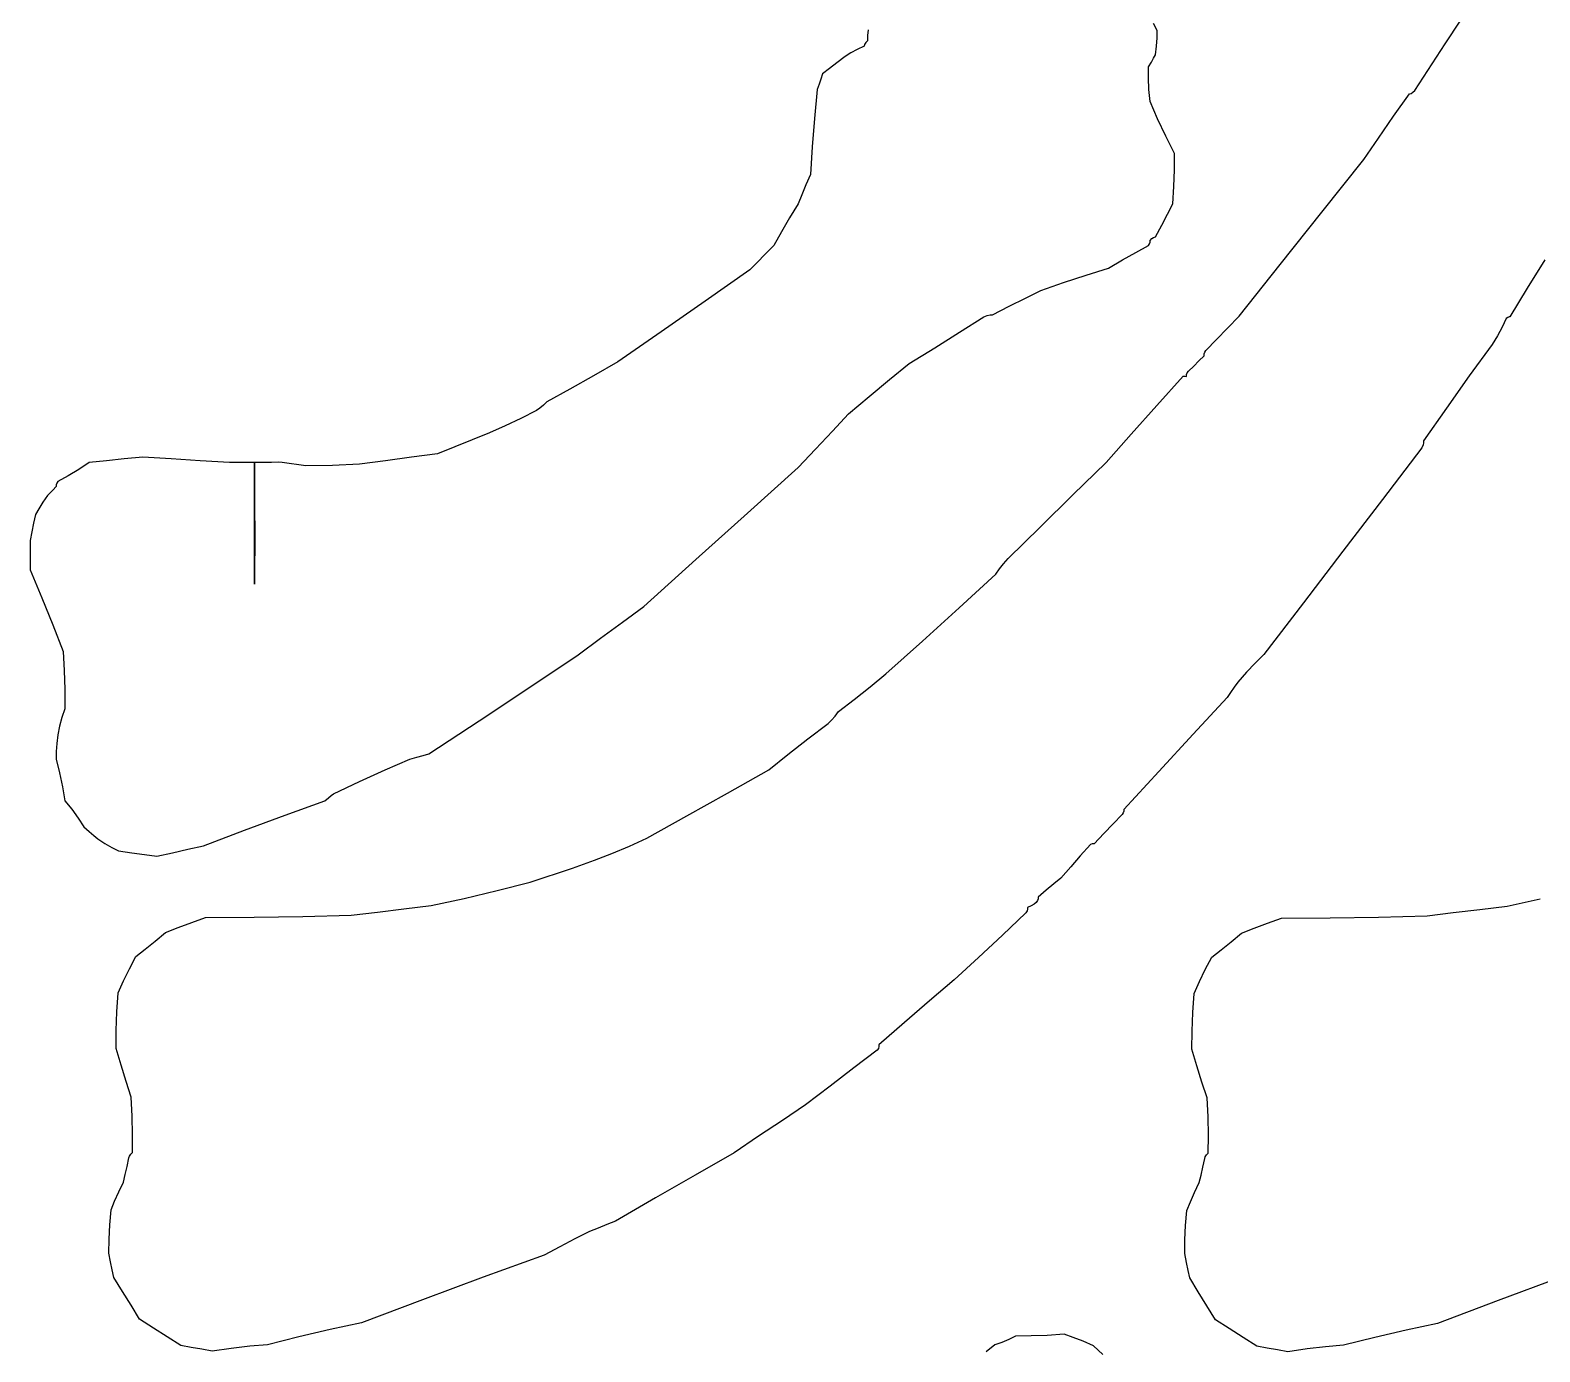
# Model space of a CAD drawing. Extents: x 0 to 192, y -79 to 48.
# Drawn here: x 37.12 to 54.46, y 17.68 to 32.86 of the extents above; entities that cross this region are included whole.
import ezdxf

# ---------------------------------------------------------------- set-up
doc = ezdxf.new("R2010")
doc.units = 0
doc.layers.add('1', color=7, linetype='CONTINUOUS')

msp = doc.modelspace()

# ---------------------------------------------------------------- linework, layer by layer
at = {"layer": '1', "color": 1, "linetype": 'CONTINUOUS'}
for p, q in [((53.3695, 32.7), (53.7267, 33.2404)), ((46.7415, 32.8602), (46.7357, 32.7945)), ((46.7357, 32.7945), (46.7357, 32.7347)), ((50.0617, 32.8541), (50.0217, 32.9339)), ((50.0617, 32.7685), (50.0617, 32.8541)), ((46.616, 32.6351), (46.5427, 32.5955)), ((46.6957, 32.6748), (46.616, 32.6351)), ((46.7019, 32.6949), (46.6957, 32.6748)), ((46.7159, 32.7149), (46.7019, 32.6949)), ((46.7357, 32.7347), (46.7159, 32.7149)), ((50.0419, 32.5751), (50.0557, 32.6748)), ((50.0557, 32.6748), (50.0617, 32.7685)), ((53.0202, 32.1655), (53.3695, 32.7)), ((46.3833, 32.4817), (46.2975, 32.4159)), ((46.4767, 32.5553), (46.3833, 32.4817)), ((46.5427, 32.5955), (46.4767, 32.5553)), ((49.9619, 32.4357), (49.9959, 32.4895)), ((49.9619, 32.3106), (49.9619, 32.4357)), ((49.9959, 32.4895), (50.0217, 32.5356)), ((50.0217, 32.5356), (50.0419, 32.5751)), ((46.1979, 32.2965), (46.1781, 32.2368)), ((46.2181, 32.3563), (46.1979, 32.2965)), ((46.2975, 32.4159), (46.2181, 32.3563)), ((49.9679, 32.1769), (49.9619, 32.3106)), ((46.1583, 32.1769), (46.1243, 31.8444)), ((46.1781, 32.2368), (46.1583, 32.1769)), ((49.9817, 32.0377), (49.9679, 32.1769)), ((52.7781, 31.8692), (52.9599, 32.1264)), ((52.9599, 32.1264), (52.98, 32.1319)), ((52.98, 32.1319), (52.9998, 32.1459)), ((52.9998, 32.1459), (53.0202, 32.1655)), ((50.0677, 31.8384), (49.9817, 32.0377)), ((46.1243, 31.8444), (46.0983, 31.5197)), ((50.1613, 31.6391), (50.0677, 31.8384)), ((52.603, 31.6175), (52.7781, 31.8692)), ((50.261, 31.4403), (50.1613, 31.6391)), ((52.4352, 31.3741), (52.603, 31.6175)), ((46.0983, 31.5197), (46.0785, 31.2011)), ((50.261, 31.2549), (50.261, 31.4403)), ((50.2547, 31.0617), (50.261, 31.2549)), ((51.9518, 30.7671), (52.4352, 31.3741)), ((46.0249, 31.0817), (45.9788, 30.9681)), ((46.0785, 31.2011), (46.0249, 31.0817)), ((50.2409, 30.8628), (50.2547, 31.0617)), ((45.9788, 30.9681), (45.9393, 30.8628)), ((45.8396, 30.7033), (45.7459, 30.5439)), ((45.9393, 30.8628), (45.8396, 30.7033)), ((50.1155, 30.6175), (50.1809, 30.7433)), ((50.1809, 30.7433), (50.2409, 30.8628)), ((51.4742, 30.1683), (51.9518, 30.7671)), ((45.7459, 30.5439), (45.6602, 30.3846)), ((50.0419, 30.4842), (50.1155, 30.6175)), ((45.6602, 30.3846), (45.5605, 30.2853)), ((49.8167, 30.3049), (49.9619, 30.3846)), ((49.9619, 30.3846), (49.9759, 30.4045)), ((49.9759, 30.4045), (49.9817, 30.4243)), ((49.9817, 30.4443), (50.0021, 30.4643)), ((49.9817, 30.4243), (49.9817, 30.4443)), ((50.0021, 30.4643), (50.0217, 30.4782)), ((50.0217, 30.4782), (50.0419, 30.4842)), ((45.4671, 30.1913), (45.3815, 30.1056)), ((45.5605, 30.2853), (45.4671, 30.1913)), ((49.5039, 30.1259), (49.6633, 30.2195)), ((49.6633, 30.2195), (49.8167, 30.3049)), ((54.5161, 30.2201), (54.3141, 29.8972)), ((45.3815, 30.1056), (44.8699, 29.7474)), ((48.9861, 29.9604), (49.2451, 30.0461)), ((49.2451, 30.0461), (49.5039, 30.1259)), ((51.0049, 29.5751), (51.4742, 30.1683)), ((48.5479, 29.7811), (48.7275, 29.8669)), ((48.7275, 29.8669), (48.9861, 29.9604)), ((54.3141, 29.8972), (54.1117, 29.5665)), ((44.8699, 29.7474), (44.3657, 29.3949)), ((48.1697, 29.5881), (48.3629, 29.6879)), ((48.3629, 29.6879), (48.5479, 29.7811)), ((47.7913, 29.3889), (48.0698, 29.5681)), ((48.0698, 29.5681), (48.1099, 29.5819)), ((48.1099, 29.5819), (48.1439, 29.5881)), ((48.1439, 29.5881), (48.1697, 29.5881)), ((50.8703, 29.4366), (51.0049, 29.5751)), ((54.0719, 29.5472), (54.025, 29.448)), ((54.0917, 29.5606), (54.0719, 29.5472)), ((54.1058, 29.5666), (54.0917, 29.5606)), ((54.1117, 29.5665), (54.1058, 29.5666)), ((44.3657, 29.3949), (43.868, 29.0502)), ((47.5065, 29.2098), (47.7913, 29.3889)), ((50.7433, 29.3044), (50.8703, 29.4366)), ((53.9702, 29.3486), (53.9095, 29.2498)), ((54.025, 29.448), (53.9702, 29.3486)), ((47.2139, 29.0305), (47.5065, 29.2098)), ((50.6021, 29.1206), (50.6024, 29.1403)), ((50.6024, 29.1403), (50.6087, 29.1601)), ((50.6087, 29.1601), (50.6224, 29.18)), ((50.6224, 29.18), (50.7433, 29.3044)), ((53.9095, 29.2498), (53.6474, 28.8876)), ((43.868, 29.0502), (43.589, 28.8907)), ((46.9887, 28.8453), (47.2139, 29.0305)), ((50.4217, 28.9426), (50.4817, 29.002)), ((50.4817, 29.002), (50.5421, 29.0609)), ((50.5421, 29.0609), (50.6021, 29.1206)), ((43.589, 28.8907), (43.3163, 28.7376)), ((46.7557, 28.6523), (46.9887, 28.8453)), ((50.0597, 28.548), (50.3611, 28.8836)), ((50.3611, 28.8836), (50.3673, 28.8837)), ((50.3673, 28.8837), (50.3813, 28.8836)), ((50.3813, 28.8836), (50.4009, 28.8833)), ((50.4009, 28.8833), (50.401, 28.9028)), ((50.401, 28.9028), (50.4075, 28.9231)), ((50.4075, 28.9231), (50.4217, 28.9426)), ((53.6474, 28.8876), (53.3851, 28.5177)), ((43.3163, 28.7376), (43.0513, 28.5924)), ((46.5169, 28.4529), (46.7557, 28.6523)), ((42.9321, 28.4927), (42.7525, 28.3992)), ((42.9716, 28.5186), (42.9321, 28.4927)), ((43.0113, 28.5523), (42.9716, 28.5186)), ((43.0513, 28.5924), (43.0113, 28.5523)), ((46.3313, 28.2534), (46.5169, 28.4529)), ((49.7634, 28.2177), (50.0597, 28.548)), ((53.3851, 28.5177), (53.123, 28.1414)), ((42.5733, 28.3137), (42.3943, 28.2339)), ((42.7525, 28.3992), (42.5733, 28.3137)), ((42.1951, 28.1541), (41.9959, 28.0747)), ((42.3943, 28.2339), (42.1951, 28.1541)), ((46.1383, 28.0487), (46.3313, 28.2534)), ((49.4762, 27.8959), (49.7634, 28.2177)), ((53.1169, 28.0957), (53.1024, 28.0621)), ((53.1226, 28.1213), (53.1169, 28.0957)), ((53.123, 28.1414), (53.1226, 28.1213)), ((38.1979, 27.9351), (37.9928, 27.9151)), ((38.4111, 27.9551), (38.1979, 27.9351)), ((38.7356, 27.9351), (38.4111, 27.9551)), ((39.0681, 27.9151), (38.7356, 27.9351)), ((41.4979, 27.9551), (41.1993, 27.9151)), ((41.7965, 27.9949), (41.4979, 27.9551)), ((41.9959, 28.0747), (41.7965, 27.9949)), ((45.9393, 27.8353), (46.1383, 28.0487)), ((53.1024, 28.0621), (52.6489, 27.4686)), ((37.6737, 27.8155), (37.5547, 27.7416)), ((37.7935, 27.8952), (37.6737, 27.8155)), ((37.9928, 27.9151), (37.7935, 27.8952)), ((39.4069, 27.8952), (39.0681, 27.9151)), ((39.5119, 27.8955), (39.4069, 27.8952)), ((39.6928, 27.8943), (39.5119, 27.8955)), ((39.8869, 27.8955), (39.6928, 27.8943)), ((39.6928, 27.8943), (39.6928, 27.4918)), ((39.6943, 26.4961), (39.6928, 27.8943)), ((39.9743, 27.8971), (39.8869, 27.8955)), ((40.0119, 27.8955), (39.9743, 27.8971)), ((40.2831, 27.8555), (40.0119, 27.8955)), ((40.5879, 27.8611), (40.2831, 27.8555)), ((40.9003, 27.8755), (40.5879, 27.8611)), ((41.1993, 27.9151), (40.9003, 27.8755)), ((45.3555, 27.3117), (45.9393, 27.8353)), ((49.0941, 27.5212), (49.4762, 27.8959)), ((37.3755, 27.5765), (37.3418, 27.5429)), ((37.4153, 27.6167), (37.3755, 27.5765)), ((37.4211, 27.6563), (37.4153, 27.6361)), ((37.4153, 27.6361), (37.4153, 27.6167)), ((37.4353, 27.6761), (37.4211, 27.6563)), ((37.5547, 27.7416), (37.4353, 27.6761)), ((37.2619, 27.4371), (37.2161, 27.3636)), ((37.3155, 27.5167), (37.2619, 27.4371)), ((37.3418, 27.5429), (37.3155, 27.5167)), ((39.6928, 27.4918), (39.6957, 26.9642)), ((48.7186, 27.1518), (49.0941, 27.5212)), ((52.6489, 27.4686), (52.1954, 26.8752)), ((37.1763, 27.2979), (37.1563, 27.198)), ((37.2161, 27.3636), (37.1763, 27.2979)), ((44.7641, 26.7803), (45.3555, 27.3117)), ((37.1366, 27.0985), (37.1167, 26.9989)), ((37.1563, 27.198), (37.1366, 27.0985)), ((48.3507, 26.7905), (48.7186, 27.1518)), ((37.1167, 26.9989), (37.1167, 26.8794)), ((37.1167, 26.8794), (37.1167, 26.7659)), ((39.6957, 26.9642), (39.6943, 26.6715)), ((37.1167, 26.7659), (37.1167, 26.6607)), ((44.1667, 26.2423), (44.7641, 26.7803)), ((48.2501, 26.6719), (48.2964, 26.7315)), ((48.2964, 26.7315), (48.3507, 26.7905)), ((52.1954, 26.8752), (51.7416, 26.282)), ((37.1167, 26.6607), (37.25, 26.3421)), ((39.6943, 26.6715), (39.6943, 26.5497)), ((39.6943, 26.5497), (39.6943, 26.4961)), ((47.7878, 26.2241), (48.2098, 26.6129)), ((48.2098, 26.6129), (48.2501, 26.6719)), ((39.6943, 26.4961), (39.6943, 26.4961)), ((39.6943, 26.4961), (39.6943, 26.4961)), ((39.6943, 26.4961), (39.6943, 26.4961)), ((39.6943, 26.4961), (39.6943, 26.4961)), ((39.6943, 26.4961), (39.6943, 26.4961)), ((37.25, 26.3421), (37.3755, 26.0292)), ((43.9214, 26.0629), (44.1667, 26.2423)), ((47.3659, 25.8436), (47.7878, 26.2241)), ((51.7416, 26.282), (51.2882, 25.6886)), ((37.3755, 26.0292), (37.4949, 25.7245)), ((43.6687, 25.8777), (43.9214, 26.0629)), ((43.4097, 25.6845), (43.6687, 25.8777)), ((46.9447, 25.4689), (47.3659, 25.8436)), ((37.4949, 25.7245), (37.5087, 25.5054)), ((42.8462, 25.3063), (43.4097, 25.6845)), ((51.2882, 25.6886), (51.188, 25.5899)), ((37.5087, 25.5054), (37.5147, 25.2865)), ((51.188, 25.5899), (51.0872, 25.4854)), ((46.7637, 25.3172), (46.9447, 25.4689)), ((50.987, 25.3728), (50.9461, 25.3132)), ((51.0872, 25.4854), (50.987, 25.3728)), ((37.5147, 25.2865), (37.5147, 25.0671)), ((42.2749, 24.9279), (42.8462, 25.3063)), ((46.4029, 25.0358), (46.5834, 25.1733)), ((46.5834, 25.1733), (46.7637, 25.3172)), ((50.8654, 25.1946), (50.4772, 24.7738)), ((50.9058, 25.254), (50.8654, 25.1946)), ((50.9461, 25.3132), (50.9058, 25.254)), ((37.5147, 25.0671), (37.4809, 24.9675)), ((46.3223, 24.9366), (46.3626, 24.9821)), ((46.3626, 24.9821), (46.4029, 25.0358)), ((37.4551, 24.8682), (37.4353, 24.7686)), ((37.4809, 24.9675), (37.4551, 24.8682)), ((41.6972, 24.5496), (42.2749, 24.9279)), ((46.0476, 24.7202), (46.2819, 24.8972)), ((46.2819, 24.8972), (46.3223, 24.9366)), ((37.4211, 24.6689), (37.4153, 24.5753)), ((37.4353, 24.7686), (37.4211, 24.6689)), ((45.8207, 24.543), (46.0476, 24.7202)), ((50.4772, 24.7738), (50.0811, 24.3453)), ((37.4153, 24.5753), (37.4153, 24.4897)), ((37.4153, 24.4897), (37.4551, 24.3301)), ((41.1932, 24.3639), (41.4779, 24.4897)), ((41.4779, 24.4897), (41.5577, 24.5095)), ((41.5577, 24.5095), (41.6315, 24.5295)), ((41.6315, 24.5295), (41.6972, 24.5496)), ((45.6001, 24.366), (45.8207, 24.543)), ((37.4551, 24.3301), (37.4889, 24.1709)), ((40.9003, 24.2309), (41.1932, 24.3639)), ((45.1259, 24.0975), (45.6001, 24.366)), ((50.0811, 24.3453), (49.679, 23.9107)), ((37.4889, 24.1709), (37.5147, 24.0117)), ((40.6017, 24.0913), (40.9003, 24.2309)), ((37.5147, 24.0117), (37.5947, 23.9123)), ((40.0443, 23.8464), (40.5023, 24.0117)), ((40.5023, 24.0117), (40.5417, 24.0455)), ((40.5417, 24.0455), (40.5758, 24.0715)), ((40.5758, 24.0715), (40.6017, 24.0913)), ((44.6592, 23.8368), (45.1259, 24.0975)), ((37.5947, 23.9123), (37.6683, 23.8125)), ((37.6683, 23.8125), (37.7339, 23.7127)), ((39.5798, 23.6731), (40.0443, 23.8464)), ((44.1993, 23.5823), (44.6592, 23.8368)), ((49.6585, 23.8512), (49.558, 23.7464)), ((49.6724, 23.8707), (49.6585, 23.8512)), ((49.6787, 23.8911), (49.6724, 23.8707)), ((49.679, 23.9107), (49.6787, 23.8911)), ((37.7339, 23.7127), (37.7935, 23.6592)), ((37.7935, 23.6592), (37.8471, 23.6135)), ((37.8471, 23.6135), (37.8935, 23.5737)), ((39.1083, 23.4939), (39.5798, 23.6731)), ((49.4513, 23.634), (49.3369, 23.5154)), ((49.558, 23.7464), (49.4513, 23.634)), ((37.8935, 23.5737), (37.9729, 23.5197)), ((37.9729, 23.5197), (38.0527, 23.4739)), ((38.0527, 23.4739), (38.1321, 23.4341)), ((38.1321, 23.4341), (38.2853, 23.4144)), ((38.2853, 23.4144), (38.4309, 23.3941)), ((38.5703, 23.3743), (38.7499, 23.4144)), ((38.7499, 23.4144), (38.9287, 23.4541)), ((38.9287, 23.4541), (39.1083, 23.4939)), ((43.7994, 23.4064), (43.9991, 23.4902)), ((43.9991, 23.4902), (44.1993, 23.5823)), ((49.2971, 23.5099), (49.1759, 23.3774)), ((49.3167, 23.5157), (49.2971, 23.5099)), ((49.3369, 23.5154), (49.3167, 23.5157)), ((38.4309, 23.3941), (38.5703, 23.3743)), ((42.8599, 23.0764), (43.3453, 23.2374)), ((43.3453, 23.2374), (43.599, 23.3283)), ((43.599, 23.3283), (43.7994, 23.4064)), ((49.0696, 23.2532), (48.9547, 23.1206)), ((49.1759, 23.3774), (49.0696, 23.2532)), ((42.4809, 22.98), (42.8599, 23.0764)), ((48.9547, 23.1206), (48.8746, 23.0555)), ((41.7223, 22.8079), (42.1014, 22.8902)), ((42.1014, 22.8902), (42.4809, 22.98)), ((48.6936, 22.9041), (48.6934, 22.8842)), ((48.7882, 22.9825), (48.6936, 22.9041)), ((48.8746, 23.0555), (48.7882, 22.9825)), ((40.8049, 22.6968), (41.1043, 22.7334)), ((41.1043, 22.7334), (41.4092, 22.7708)), ((41.4092, 22.7708), (41.7223, 22.8079)), ((48.5527, 22.7257), (48.2852, 22.4693)), ((48.5672, 22.7459), (48.5527, 22.7257)), ((48.573, 22.7658), (48.5672, 22.7459)), ((48.5733, 22.7855), (48.573, 22.7658)), ((48.6132, 22.8051), (48.5733, 22.7855)), ((48.6476, 22.8244), (48.6132, 22.8051)), ((48.6734, 22.8441), (48.6476, 22.8244)), ((48.6877, 22.864), (48.6734, 22.8441)), ((48.6934, 22.8842), (48.6877, 22.864)), ((53.1633, 22.6895), (53.4627, 22.7261)), ((53.4627, 22.7261), (53.7676, 22.7635)), ((53.7676, 22.7635), (54.0807, 22.8006)), ((54.0807, 22.8006), (54.4598, 22.8829)), ((38.6722, 22.4966), (38.8181, 22.5552)), ((38.8181, 22.5552), (38.9723, 22.6136)), ((38.9723, 22.6136), (39.1318, 22.6717)), ((39.1318, 22.6717), (39.6897, 22.673)), ((39.6897, 22.673), (40.2476, 22.6818)), ((40.2476, 22.6818), (40.8049, 22.6968)), ((51.0306, 22.4893), (51.1765, 22.5479)), ((51.1765, 22.5479), (51.3307, 22.6063)), ((51.3307, 22.6063), (51.4902, 22.6644)), ((51.4902, 22.6644), (52.0481, 22.6657)), ((52.0481, 22.6657), (52.606, 22.6745)), ((52.606, 22.6745), (53.1633, 22.6895)), ((38.4372, 22.3056), (38.5519, 22.3983)), ((38.5519, 22.3983), (38.6722, 22.4966)), ((48.2852, 22.4693), (48.0104, 22.2129)), ((50.7956, 22.2983), (50.9103, 22.391)), ((50.9103, 22.391), (51.0306, 22.4893)), ((38.2566, 22.0825), (38.3312, 22.221)), ((38.3312, 22.221), (38.4372, 22.3056)), ((48.0104, 22.2129), (47.7296, 21.9566)), ((50.615, 22.0752), (50.6896, 22.2137)), ((50.6896, 22.2137), (50.7956, 22.2983)), ((38.1893, 21.9436), (38.2566, 22.0825)), ((50.5477, 21.9363), (50.615, 22.0752)), ((38.1283, 21.8051), (38.1893, 21.9436)), ((47.7296, 21.9566), (47.4482, 21.7141)), ((50.4867, 21.7978), (50.5477, 21.9363)), ((38.1122, 21.5857), (38.1283, 21.8051)), ((47.4482, 21.7141), (47.1612, 21.464)), ((50.4706, 21.5784), (50.4867, 21.7978)), ((38.1045, 21.3729), (38.1122, 21.5857)), ((50.4629, 21.3656), (50.4706, 21.5784)), ((38.1025, 21.1678), (38.1045, 21.3729)), ((47.1612, 21.464), (46.8661, 21.2076)), ((50.4609, 21.1605), (50.4629, 21.3656)), ((38.1605, 20.974), (38.1025, 21.1678)), ((46.8596, 21.1675), (46.8457, 21.1482)), ((46.8659, 21.1877), (46.8596, 21.1675)), ((46.8661, 21.2076), (46.8659, 21.1877)), ((50.5189, 20.9667), (50.4609, 21.1605)), ((46.8457, 21.1482), (46.5791, 20.9454)), ((38.2187, 20.7881), (38.1605, 20.974)), ((46.5791, 20.9454), (46.3041, 20.7345)), ((50.5771, 20.7808), (50.5189, 20.9667)), ((38.2768, 20.6083), (38.2187, 20.7881)), ((46.3041, 20.7345), (46.0233, 20.5183)), ((50.6352, 20.601), (50.5771, 20.7808)), ((38.2887, 20.3894), (38.2768, 20.6083)), ((46.0233, 20.5183), (45.7567, 20.3415)), ((50.6471, 20.3821), (50.6352, 20.601)), ((38.2924, 20.1759), (38.2887, 20.3894)), ((45.7567, 20.3415), (45.4824, 20.1585)), ((50.6508, 20.1686), (50.6471, 20.3821)), ((38.2906, 19.9711), (38.2924, 20.1759)), ((45.4824, 20.1585), (45.2016, 19.968)), ((50.649, 19.9638), (50.6508, 20.1686)), ((38.2567, 19.9314), (38.271, 19.9514)), ((38.271, 19.9514), (38.2906, 19.9711)), ((45.2016, 19.968), (44.7553, 19.7129)), ((50.6151, 19.9241), (50.6294, 19.9441)), ((50.6294, 19.9441), (50.649, 19.9638)), ((38.209, 19.7189), (38.2297, 19.8124)), ((38.2297, 19.8124), (38.2507, 19.9117)), ((38.2507, 19.9117), (38.2567, 19.9314)), ((50.5674, 19.7116), (50.5881, 19.8051)), ((50.5881, 19.8051), (50.6091, 19.9044)), ((50.6091, 19.9044), (50.6151, 19.9241)), ((38.1335, 19.5202), (38.1879, 19.6334)), ((38.1879, 19.6334), (38.209, 19.7189)), ((44.7553, 19.7129), (44.3009, 19.4521)), ((50.4919, 19.5129), (50.5463, 19.6261)), ((50.5463, 19.6261), (50.5674, 19.7116)), ((38.0868, 19.4151), (38.1335, 19.5202)), ((44.3009, 19.4521), (43.8404, 19.1841)), ((50.4452, 19.4078), (50.4919, 19.5129)), ((38.0304, 19.1429), (38.046, 19.3156)), ((38.046, 19.3156), (38.0868, 19.4151)), ((50.3888, 19.1356), (50.4044, 19.3083)), ((50.4044, 19.3083), (50.4452, 19.4078)), ((38.0229, 18.9777), (38.0304, 19.1429)), ((43.6404, 19.1056), (43.5405, 19.0669)), ((43.7405, 19.1449), (43.6404, 19.1056)), ((43.8404, 19.1841), (43.7405, 19.1449)), ((50.3813, 18.9704), (50.3888, 19.1356)), ((38.0216, 18.8183), (38.0229, 18.9777)), ((43.3746, 18.9829), (43.2001, 18.8908)), ((43.5405, 19.0669), (43.3746, 18.9829)), ((50.38, 18.811), (50.3813, 18.9704)), ((38.0405, 18.7186), (38.0216, 18.8183)), ((43.0203, 18.7926), (42.3209, 18.5403)), ((43.2001, 18.8908), (43.0203, 18.7926)), ((50.3989, 18.7113), (50.38, 18.811)), ((38.0594, 18.625), (38.0405, 18.7186)), ((38.0788, 18.5392), (38.0594, 18.625)), ((50.4178, 18.6177), (50.3989, 18.7113)), ((50.4372, 18.5319), (50.4178, 18.6177)), ((38.1766, 18.3785), (38.0788, 18.5392)), ((42.3209, 18.5403), (41.6214, 18.2818)), ((50.535, 18.3712), (50.4372, 18.5319)), ((54.6793, 18.533), (53.9798, 18.2745)), ((38.2747, 18.2183), (38.1766, 18.3785)), ((38.3731, 18.0579), (38.2747, 18.2183)), ((41.6214, 18.2818), (40.9224, 18.0154)), ((50.6331, 18.211), (50.535, 18.3712)), ((50.7315, 18.0506), (50.6331, 18.211)), ((53.9798, 18.2745), (53.2808, 18.0081)), ((38.5316, 17.9573), (38.3731, 18.0579)), ((50.89, 17.95), (50.7315, 18.0506)), ((38.6897, 17.8561), (38.5316, 17.9573)), ((40.5626, 17.9389), (40.2038, 17.8563)), ((40.9224, 18.0154), (40.5626, 17.9389)), ((48.4354, 17.8643), (48.3564, 17.8239)), ((48.6148, 17.8658), (48.4354, 17.8643)), ((48.8, 17.8732), (48.6148, 17.8658)), ((48.9926, 17.8886), (48.8, 17.8732)), ((49.0988, 17.8495), (48.9926, 17.8886)), ((51.0481, 17.8488), (50.89, 17.95)), ((52.921, 17.9316), (52.5622, 17.849)), ((53.2808, 18.0081), (52.921, 17.9316)), ((38.8484, 17.7552), (38.6897, 17.8561)), ((38.9676, 17.734), (38.8484, 17.7552)), ((39.0868, 17.7134), (38.9676, 17.734)), ((39.2061, 17.6921), (39.0868, 17.7134)), ((39.4256, 17.7241), (39.2061, 17.6921)), ((39.639, 17.7482), (39.4256, 17.7241)), ((39.8442, 17.766), (39.639, 17.7482)), ((40.2038, 17.8563), (39.8442, 17.766)), ((48.1974, 17.7626), (48.0982, 17.6822)), ((48.277, 17.7892), (48.1974, 17.7626)), ((48.3564, 17.8239), (48.277, 17.7892)), ((49.2128, 17.8048), (49.0988, 17.8495)), ((49.3326, 17.7522), (49.2128, 17.8048)), ((49.439, 17.6534), (49.3326, 17.7522)), ((51.2068, 17.7479), (51.0481, 17.8488)), ((51.326, 17.7267), (51.2068, 17.7479)), ((51.4452, 17.7061), (51.326, 17.7267)), ((51.5645, 17.6848), (51.4452, 17.7061)), ((51.784, 17.7168), (51.5645, 17.6848)), ((51.9974, 17.7409), (51.784, 17.7168)), ((52.2026, 17.7587), (51.9974, 17.7409)), ((52.5622, 17.849), (52.2026, 17.7587))]:
    msp.add_line(p, q, dxfattribs=at)

doc.saveas('drawing.dxf')
